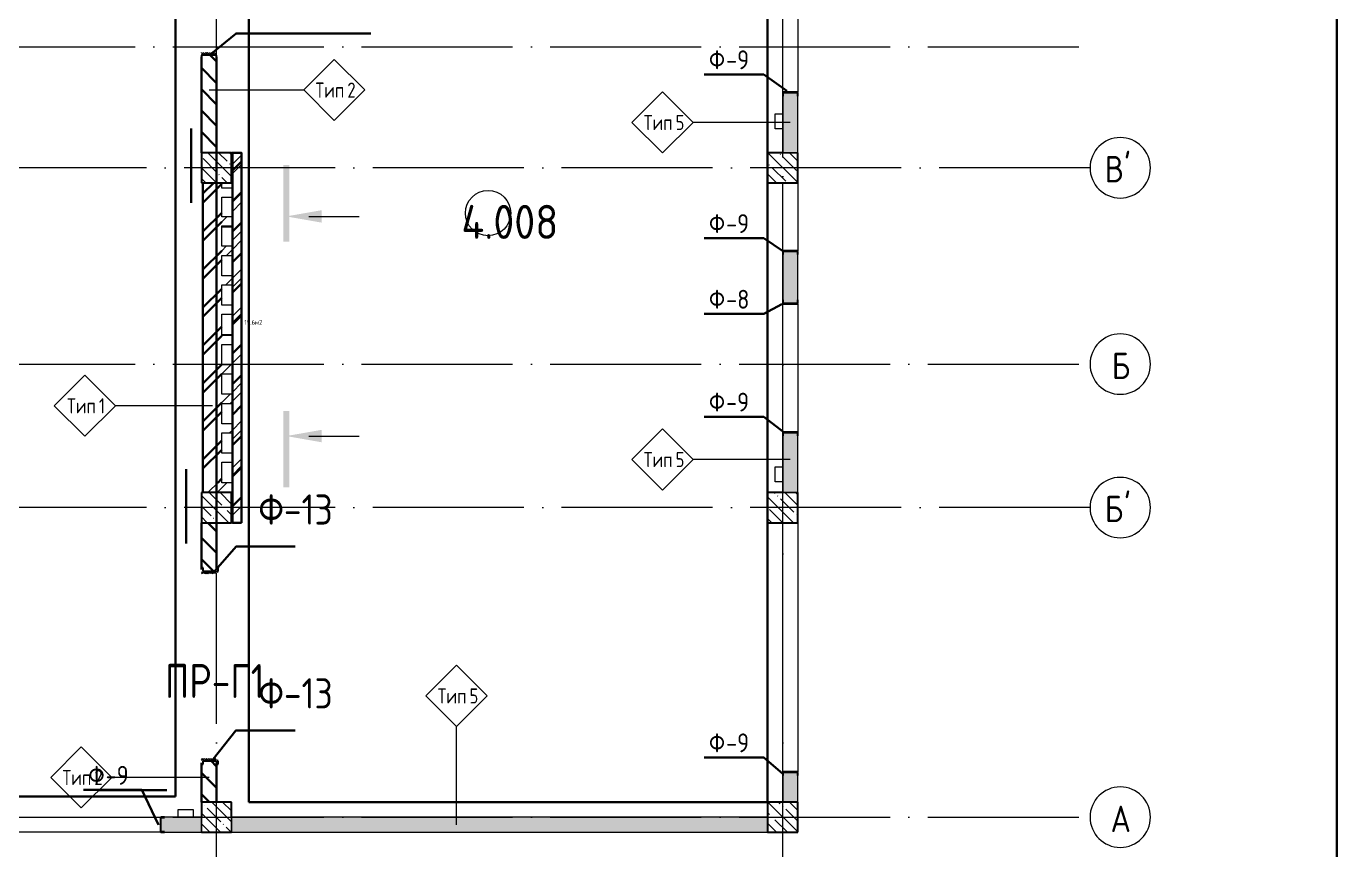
# Model space of a CAD drawing. Header units: millimetres. Extents: x -592259 to 288321, y -552984 to 293768.
# Drawn here: x 116111 to 133472, y -398525 to -387618 of the extents above; entities that cross this region are included whole.
import ezdxf

# ---------------------------------------------------------------- set-up
doc = ezdxf.new("R2010")
doc.units = ezdxf.units.MM
doc.linetypes.add('ADSK_Линия сетки', pattern=[2500, 2000, -250, 0, -250])
doc.linetypes.add('ADSK_Скрыто', pattern=[600, 300, -300])
for name, color, linetype, lineweight in [('0) блоки', 6, 'Continuous', 30), ('0.3) ПГП 6 вып', 4, 'Continuous', 30), ('2)Фарх готовы', 3, 'Continuous', 30), ('2)Фархверки', 40, 'Continuous', 30), ('3) Перемычки готовы', 3, 'Continuous', 30), ('4) Штукатурка', 6, 'Continuous', 30), ('4.5) Штук Гипсовая по ЖБ', 6, 'Continuous', 30), ('4.6) Швы', 6, 'Continuous', 30), ('A-AREA-____-IDEN', 250, 'Continuous', 9), ('A-DOOR-____-OTLN', 250, 'Continuous', 5), ('A-FLOR-____-OTLN', 250, 'Continuous', 9), ('A-WALL-____-IDEN', 250, 'Continuous', 9), ('A-WALL-____-MCUT', 250, 'Continuous', 13), ('A-WALL-____-PATT', 250, 'Continuous', 13), ('G-____-____-SYMB', 250, 'ADSK_Скрыто', 9), ('I-WALL-____-OTLN', 250, 'Continuous', 9), ('S-COLS-____-MCUT', 250, 'Continuous', 25), ('S-COLS-____-OTLN', 250, 'Continuous', 9), ('S-GRID-____-IDEN', 250, 'Continuous', 9), ('S-GRID-____-OTLN', 250, 'Continuous', 9)]:
    doc.layers.add(name, color=color, linetype=linetype, lineweight=lineweight)
doc.styles.add('GOST Common', font='', dxfattribs={"width": 0.9, "height": 350})
doc.styles.add('GOST Common_1', font='', dxfattribs={"width": 0.9, "height": 250})
doc.styles.add('ISOCPEUR', font='isocpeur.ttf', dxfattribs={"width": 0.8, "height": 100})
doc.styles.add('ISOCPEUR_1', font='isocpeur.ttf', dxfattribs={"width": 0.9, "height": 250})
doc.styles.add('ISOCPEUR_I_1', font='ГОСТ тип А.ttf', dxfattribs={"height": 2500})
doc.styles.add('А3', font='ГОСТ тип А.ttf')
doc.styles.get('GOST Common').set_extended_font_data('GOST Common')
doc.styles.get('GOST Common_1').set_extended_font_data('GOST Common')
pattern_1 = [(45, (-26617.47, -398117.93), (-251.4472, 251.4472), []), (45, (-26617.47, -397736.93), (-251.4472, 251.4472), [])]
pattern_2 = [(50, (-26617.47, -398117.93), (364.36793, -31.8783), [38.1, -419.1]), (355, (-26617.47, -398117.93), (-70.48585, 382.1133), [30.48, -335.28]), (100.451, (-26587.1, -398120.6), (293.885, 350.2334), [32.38, -356.18]), (46.184, (-26617.47, -398016.33), (542.1585, -84.0858), [57.15, -628.65]), (96.636, (-26572.3, -398023.34), (474.8049, 494.8554), [48.57, -534.27]), (351.184, (-26617.47, -398016.33), (474.8102, 494.85), [45.72, -502.92]), (21, (-26566.67, -398041.73), (303.22847, -204.53046), [38.1, -419.1]), (326, (-26566.67, -398041.73), (123.6039, 368.37604), [30.48, -335.28]), (71.451, (-26541.4, -398058.78), (426.8341, 163.8427), [32.38, -356.18]), (37.5, (-26617.47, -398117.93), (6.17665, 169.11015), [16.764, -314.452, 16.764, -323.596, -336.55]), (37.5, (-26617.47, -398117.93), (6.17665, 169.11015), [-671.576, 16.764, -319.786]), (7.5, (-26617.47, -398117.93), (133.63888, 200.3615), [16.764, -177.292, 16.764, -306.832, -128.27]), (7.5, (-26617.47, -398117.93), (133.63888, 200.3615), [-517.652, 16.764, -111.506]), (327.5, (-26730.75, -398117.93), (271.18182, -11.45836), [16.764, -110.236, 16.764, -379.476, -525.78]), (327.5, (-26730.75, -398117.93), (271.18182, -11.45836), [-523.24, 16.764, -509.016]), (317.5, (-26781.55, -398117.93), (296.2585, 50.85285), [16.764, -148.336, 16.764, -246.38, -373.38]), (317.5, (-26781.55, -398117.93), (296.2585, 50.85285), [-428.244, 16.764, -356.616])]
pattern_3 = [(135, (-26617.47, -398117.93), (-142.5612, -142.5612), []), (135, (-26474.9, -398117.93), (-142.5612, -142.5612), [252.016, -50.403, 3.353, -47.05])]
pattern_4 = [(135, (-26617.47, -398117.93), (-141.42136, -141.42136), [])]

# ---------------------------------------------------------------- blocks, each defined once
blk = doc.blocks.new('Дверь_СКБ_2Ст_Фрамуга2 - Н_ВВ-3_2500x2600h_Учебные помещения_Фрамуга слева-V1-Кладочный план внутренних ограждающих конструкций на отм_ _12_600_ Секция 3_')
at = {"layer": 'A-DOOR-____-OTLN'}
h = blk.add_hatch(dxfattribs=at)
h.set_pattern_fill('FP_5', color=256, style=0, pattern_type=2)
h.set_pattern_definition([(45, (-1071.384, 164.685), (-14.1421, 14.1421), []), (135, (-1071.384, 164.685), (-14.1421, -14.1421), [])])
h.paths.add_polyline_path([(-1237.5, -100), (-1212.5, -100), (-1212.5, 100), (-1237.5, 100)])
h = blk.add_hatch(dxfattribs=at)
h.set_pattern_fill('FP_4', color=256, style=0, pattern_type=2)
h.set_pattern_definition([(135, (1051.41, 164.685), (-14.1421, -14.1421), []), (225, (1051.41, 164.685), (14.1421, -14.1421), [])])
h.paths.add_polyline_path([(1237.5, -100), (1262.5, -100), (1262.5, 100), (1237.5, 100)])
blk = doc.blocks.new('BSC_Колонна _Прямоугольная - 400x400-V8-Кладочный план внутренних ограждающих конструкций на отм_ _12_600_ Секция 3_')
at = {"layer": 'S-COLS-____-OTLN', "lineweight": 5}
h = blk.add_hatch(dxfattribs=at)
h.set_pattern_fill('FP_32', color=256, style=0, pattern_type=2)
h.set_pattern_definition([(135, (-145249.98, -8625), (-142.56192, -142.56192), []), (135, (-145107.42, -8625), (-142.56192, -142.56192), [252.016, -50.403, 3.353, -47.05])])
h.paths.add_polyline_path([(-200, -200), (200, -200), (200, 200), (-200, 200)])
at = {"layer": 'S-COLS-____-MCUT'}
for p, q in [((200, 200), (-200, 200)), ((-200, 200), (-200, -200)), ((200, -200), (200, 200)), ((-200, -200), (200, -200))]:
    blk.add_line(p, q, dxfattribs=at)
blk = doc.blocks.new('BSC_Колонна _Прямоугольная - 400x400-V9-Кладочный план внутренних ограждающих конструкций на отм_ _12_600_ Секция 3_')
at = {"layer": 'S-COLS-____-OTLN', "lineweight": 5}
h = blk.add_hatch(dxfattribs=at)
h.set_pattern_fill('FP_33', color=256, style=0, pattern_type=2)
h.set_pattern_definition([(135, (-145249.98, -4125), (-142.56192, -142.56192), []), (135, (-145107.42, -4125), (-142.56192, -142.56192), [252.016, -50.403, 3.353, -47.05])])
h.paths.add_polyline_path([(-200, -200), (200, -200), (200, 200), (-200, 200)])
at = {"layer": 'S-COLS-____-MCUT'}
for p, q in [((200, 200), (-200, 200)), ((-200, 200), (-200, -200)), ((200, -200), (200, 200)), ((-200, -200), (200, -200))]:
    blk.add_line(p, q, dxfattribs=at)
blk = doc.blocks.new('BSC_Колонна _Прямоугольная - 400x400-V10-Кладочный план внутренних ограждающих конструкций на отм_ _12_600_ Секция 3_')
at = {"layer": 'S-COLS-____-OTLN', "lineweight": 5}
h = blk.add_hatch(dxfattribs=at)
h.set_pattern_fill('FP_34', color=256, style=0, pattern_type=2)
h.set_pattern_definition([(135, (-152749.98, -25), (-142.56192, -142.56192), []), (135, (-152607.42, -25), (-142.56192, -142.56192), [252.016, -50.403, 3.353, -47.05])])
h.paths.add_polyline_path([(200, -200), (200, 200), (-200, 200), (-200, -200)])
at = {"layer": 'S-COLS-____-MCUT'}
for p, q in [((200, 200), (-200, 200)), ((-200, 200), (-200, -200)), ((200, -200), (200, 200)), ((-200, -200), (200, -200))]:
    blk.add_line(p, q, dxfattribs=at)
blk = doc.blocks.new('ADSK_КолоннаНесущая_Швеллер_Гнутый_ГОСТ 8278-83 - 200х50х4_таб_1 2-38569673-Кладочный план внутренних ограждающих конструкций на отм_ _12_600_ Секция 3_')
at = {"layer": 'S-COLS-____-MCUT'}
for p, q in [((-10.1, 90), (-10.1, -90)), ((-6.1, -90), (-6.1, 90)), ((39.9, 100), (-0.1, 100)), ((-0.1, 96), (39.9, 96)), ((39.9, 96), (39.9, 100)), ((39.9, -96), (-0.1, -96)), ((-0.1, -100), (39.9, -100)), ((39.9, -100), (39.9, -96))]:
    blk.add_line(p, q, dxfattribs=at)
for centre, radius, start, end in [((-0.1, 90), 10, 90, 180), ((-0.1, 90), 6, 90, 180), ((-0.1, -90), 10, 180, 270), ((-0.1, -90), 6, 180, 270)]:
    blk.add_arc(centre, radius, start, end, dxfattribs=at)
blk = doc.blocks.new('ADSK_КолоннаНесущая_Швеллер_Гнутый_ГОСТ 8278-83 - 200х50х4_таб_1 2-V16-Кладочный план внутренних ограждающих конструкций на отм_ _12_600_ Секция 3_')
at = {"layer": 'S-COLS-____-MCUT'}
for p, q in [((-6.1, -80), (-6.1, 90)), ((39.9, 100), (-0.1, 100)), ((-0.1, 96), (39.9, 96)), ((39.9, 96), (39.9, 100)), ((-10.1, -88), (-10.1, -90)), ((-6.1, -90), (-6.1, -88)), ((39.9, -96), (-0.1, -96)), ((-0.1, -100), (39.9, -100)), ((39.9, -100), (39.9, -96))]:
    blk.add_line(p, q, dxfattribs=at)
for centre, radius, start, end in [((-0.1, 90), 10, 90, 180), ((-0.1, 90), 6, 90, 180), ((-0.1, -90), 10, 180, 270), ((-0.1, -90), 6, 180, 270)]:
    blk.add_arc(centre, radius, start, end, dxfattribs=at)
blk = doc.blocks.new('ADSK_КолоннаНесущая_Швеллер_Гнутый_ГОСТ 8278-83 - 200х50х4_таб_1 2-39321752-Кладочный план внутренних ограждающих конструкций на отм_ _12_600_ Секция 3_')
at = {"layer": 'S-COLS-____-MCUT'}
for p, q in [((-10.1, 90), (-10.1, 88)), ((-6.1, 88), (-6.1, 90)), ((-6.1, -90), (-6.1, 80)), ((39.9, 100), (-0.1, 100)), ((-0.1, 96), (39.9, 96)), ((39.9, 96), (39.9, 100)), ((39.9, -96), (-0.1, -96)), ((-0.1, -100), (39.9, -100)), ((39.9, -100), (39.9, -96))]:
    blk.add_line(p, q, dxfattribs=at)
for centre, radius, start, end in [((-0.1, 90), 10, 90, 180), ((-0.1, 90), 6, 90, 180), ((-0.1, -90), 10, 180, 270), ((-0.1, -90), 6, 180, 270)]:
    blk.add_arc(centre, radius, start, end, dxfattribs=at)
blk = doc.blocks.new('ADSK_КолоннаНесущая_Швеллер_Гнутый_ГОСТ 8278-83 - 200х50х4_таб_1 2-V17-Кладочный план внутренних ограждающих конструкций на отм_ _12_600_ Секция 3_')
at = {"layer": 'S-COLS-____-MCUT'}
for p, q in [((-6, -90), (-6, 90)), ((0, 96), (40, 96)), ((40, 100), (20, 100)), ((40, 96), (40, 100)), ((40, -96), (0, -96)), ((20, -100), (40, -100)), ((40, -100), (40, -96))]:
    blk.add_line(p, q, dxfattribs=at)
for centre, radius, start, end in [((0, 90), 10, 90.3368, 180), ((0, 90), 6, 90, 180), ((0, -90), 10, 180, 270), ((0, -90), 6, 180, 270)]:
    blk.add_arc(centre, radius, start, end, dxfattribs=at)
blk = doc.blocks.new('Ось сетки - Круг_Ø8 мм-39983606-Кладочный план внутренних ограждающих конструкций на отм_ _12_600_ Секция 3_')
at = {"layer": 'S-GRID-____-IDEN'}
for start, end in [(360, 180), (180, 360)]:
    blk.add_arc((0, 0), 4, start, end, dxfattribs=at)
blk = doc.blocks.new('Разрез - Номер вида спереди_3_5 мм-32550530-Кладочный план внутренних ограждающих конструкций на отм_ _12_600_ Секция 3_')
at = {"layer": 'G-____-____-SYMB', "linetype": 'Continuous'}
for points in [[(9.8, 0.4), (9.8, -0.39), (-0.33, -0.39), (-0.33, 0.4)], [(2.18, -4.67), (3, 0), (3.82, -4.67)]]:
    blk.add_hatch(color=256, dxfattribs=at).paths.add_polyline_path(points)
at = {"layer": 'G-____-____-SYMB', "linetype": 'Continuous', "lineweight": 20}
blk.add_line((3, -3), (3, -9.66), dxfattribs=at)
blk = doc.blocks.new('Разрез - Номер вида сзади_3_5 мм-32550532-Кладочный план внутренних ограждающих конструкций на отм_ _12_600_ Секция 3_')
at = {"layer": 'G-____-____-SYMB', "linetype": 'Continuous'}
for points in [[(9.8, 0.4), (9.8, -0.39), (-0.33, -0.39), (-0.33, 0.4)], [(2.18, -4.67), (3, 0), (3.82, -4.67)]]:
    blk.add_hatch(color=256, dxfattribs=at).paths.add_polyline_path(points)
at = {"layer": 'G-____-____-SYMB', "linetype": 'Continuous', "lineweight": 20}
blk.add_line((3, -3), (3, -9.66), dxfattribs=at)
blk = doc.blocks.new('ADSK_Марка_Стена - Типоразмер_ADSK_Марка-30564887-Кладочный план внутренних ограждающих конструкций на отм_ _12_600_ Секция 3_')
at = {"layer": 'A-WALL-____-IDEN'}
for p, q in [((-0.16, 4.37), (-4.21, 0.31)), ((3.9, 0.31), (-0.16, 4.37)), ((-4.21, 0.31), (-0.16, -3.74)), ((-0.16, -3.74), (3.9, 0.31))]:
    blk.add_line(p, q, dxfattribs=at)
blk = doc.blocks.new('AAR_СКБ_Марка_Помещения_мал - Номер-28977439-АР1_Маркировочный план 3 этажа секция 2_3')
at = {"layer": 'A-AREA-____-IDEN'}
blk.add_circle((-0.03, 0), 3, dxfattribs=at)

msp = doc.modelspace()

# ---------------------------------------------------------------- hatches: boundary and pattern name
at = {"layer": '0) блоки'}
h = msp.add_hatch(dxfattribs=at)
h.set_pattern_fill('FP_2', color=256, style=0, pattern_type=2)
h.set_pattern_definition(pattern_4)
h.paths.add_polyline_path([(118632.5104, -389292.9338), (118632.5104, -387992.9338), (118432.5104, -387992.9338), (118432.5104, -389292.9338)])
h.paths.add_polyline_path([(118432.5104, -385492.9338), (118632.5104, -385492.9338), (118632.5104, -385192.9338), (118432.5104, -385192.9338), (118432.5104, -385462.9338)])
h.paths.add_polyline_path([(118632.5104, -384792.9338), (118632.5104, -384072.9298), (118432.5104, -384072.9298), (118432.5104, -384792.9338)])
h.paths.add_polyline_path([(118632.5104, -382822.9298), (118632.5104, -382782.9411), (118432.5104, -382782.9411), (118432.5104, -382822.9298)])
h = msp.add_hatch(dxfattribs=at)
h.set_pattern_fill('FP_3', color=256, style=0, pattern_type=2)
h.set_pattern_definition(pattern_1)
h.paths.add_polyline_path([(118702.5323, -393662.9338), (118702.5323, -389692.9338), (118452.5323, -389692.9338), (118452.5323, -393662.9338)])
h = msp.add_hatch(dxfattribs=at)
h.set_pattern_fill('FP_2', color=256, style=0, pattern_type=2)
h.set_pattern_definition(pattern_4)
h.paths.add_polyline_path([(118432.5323, -397892.9338), (118632.5323, -397892.9338), (118632.5323, -397342.9344), (118432.5323, -397342.9344), (118432.5323, -397688.92)])
h.paths.add_polyline_path([(118632.5323, -394842.9344), (118632.5323, -394192.9338), (118432.5323, -394192.9338), (118432.5323, -394842.9344)])
at = {"layer": '0.3) ПГП 6 вып'}
h = msp.add_hatch(dxfattribs=at)
h.set_pattern_fill('ANSI31', color=4, scale=90)
h.paths.add_polyline_path([(118962.5323, -394192.9338), (118842.5323, -394192.9338), (118842.5323, -389292.9338), (118962.5323, -389292.9338)])
at = {"layer": 'A-WALL-____-PATT', "lineweight": 15}
h = msp.add_hatch(dxfattribs=at)
h.set_pattern_fill('FP_23', color=256, style=0, pattern_type=2)
h.set_pattern_definition(pattern_2)
h.paths.add_polyline_path([(126332.5104, -397892.9338), (126332.5104, -397492.9344), (126132.5104, -397492.9344), (126132.5104, -397892.9338)])
h.paths.add_polyline_path([(126132.5104, -393792.9338), (126332.5104, -393792.9338), (126332.5104, -392992.9344), (126132.5104, -392992.9344), (126132.5104, -393448.7037)])
h.paths.add_polyline_path([(126332.5104, -391292.9344), (126332.5104, -390592.9344), (126132.5104, -390592.9344), (126132.5104, -391292.9344)])
h.paths.add_polyline_path([(126132.5104, -389292.9338), (126332.5104, -389292.9338), (126332.5104, -388492.9344), (126132.5104, -388492.9344), (126132.5104, -389208.4874)])
h.paths.add_polyline_path([(126132.5104, -384792.9338), (126332.5104, -384792.9338), (126332.5104, -383992.9344), (126132.5104, -383992.9344)])
h.paths.add_polyline_path([(126332.5104, -382292.9344), (126332.5104, -381592.9344), (126132.5104, -381592.9344), (126132.5104, -382292.9344)])
h.paths.add_polyline_path([(126332.5104, -380292.9338), (126332.5104, -379492.9344), (126132.5104, -379492.9344), (126132.5104, -380292.9338)])
h.paths.add_polyline_path([(126332.5104, -375792.9338), (126332.5104, -374992.9344), (126132.5104, -374992.9344), (126132.5104, -375792.9338)])
h.paths.add_polyline_path([(126132.5104, -373292.9344), (126332.5104, -373292.9344), (126332.5104, -372592.9344), (126132.5104, -372592.9344)])
h.paths.add_polyline_path([(126132.5104, -371292.9338), (126332.5104, -371292.9338), (126332.5104, -370492.9344), (126132.5104, -370492.9344), (126132.5104, -371187.5681)])
h.paths.add_polyline_path([(126332.5104, -366792.9338), (126332.5104, -365992.9344), (126132.5104, -365992.9344), (126132.5104, -366792.9338)])
h.paths.add_polyline_path([(126332.5104, -365092.9344), (126332.5104, -364392.9344), (126132.5104, -364392.9344), (126132.5104, -365092.9344)])
h.paths.add_polyline_path([(126132.5104, -362692.9344), (126332.5104, -362692.9344), (126332.5104, -362292.9338), (126132.5104, -362292.9338), (126132.5104, -362442.122)])
h.paths.add_polyline_path([(126332.5104, -361892.9338), (126332.5104, -361492.9344), (126132.5104, -361492.9344), (126132.5104, -361892.9338)])
h.paths.add_polyline_path([(126332.5104, -358192.9344), (126332.5104, -357392.9338), (126132.5104, -357392.9338), (126132.5104, -358192.9344)])
h.paths.add_polyline_path([(126132.5104, -353692.9338), (126332.5104, -353692.9338), (126332.5104, -352492.9338), (126132.5104, -352492.9338), (126132.5104, -353282.9344)])
h.paths.add_polyline_path([(126332.5104, -350392.9338), (126332.5104, -350092.9344), (126132.5104, -350092.9344), (126132.5104, -350392.9338)])
h.paths.add_polyline_path([(126332.5104, -349192.9344), (126332.5104, -347992.9344), (126132.5104, -347992.9344), (126132.5104, -349192.9344)])
h.paths.add_polyline_path([(126132.5104, -347092.9344), (126332.5104, -347092.9344), (126332.5104, -346392.9344), (126132.5104, -346392.9344)])
h.paths.add_polyline_path([(126332.5104, -344292.9338), (126332.5104, -343492.9344), (126132.5104, -343492.9344), (126132.5104, -344292.9338)])
h.paths.add_polyline_path([(126332.5104, -340192.9344), (126332.5104, -339542.9338), (126132.5104, -339542.9338), (126132.5104, -340192.9344)])
h = msp.add_hatch(dxfattribs=at)
h.set_pattern_fill('FP_3', color=256, style=0, pattern_type=2)
h.set_pattern_definition(pattern_1)
h.paths.add_polyline_path([(118962.5323, -394192.9338), (118962.5323, -389292.9338), (118842.5323, -389292.9338), (118842.5323, -394192.9338)])
h = msp.add_hatch(dxfattribs=at)
h.set_pattern_fill('FP_3', color=256, style=0, pattern_type=2)
h.set_pattern_definition(pattern_1)
h.paths.add_polyline_path([(118842.5323, -390262.9338), (118842.5323, -390142.9338), (118702.5323, -390142.9338), (118702.5323, -390262.9338), (118752.7972, -390262.9338)])
h = msp.add_hatch(dxfattribs=at)
h.set_pattern_fill('FP_3', color=256, style=0, pattern_type=2)
h.set_pattern_definition(pattern_1)
h.paths.add_polyline_path([(118842.5323, -390652.9338), (118842.5323, -390532.9338), (118702.5323, -390532.9338), (118702.5323, -390652.9338), (118752.7972, -390652.9338)])
h = msp.add_hatch(dxfattribs=at)
h.set_pattern_fill('FP_3', color=256, style=0, pattern_type=2)
h.set_pattern_definition(pattern_1)
h.paths.add_polyline_path([(118842.5323, -391042.9338), (118842.5323, -390922.9338), (118702.5323, -390922.9338), (118702.5323, -391042.9338), (118752.7972, -391042.9338)])
h = msp.add_hatch(dxfattribs=at)
h.set_pattern_fill('FP_3', color=256, style=0, pattern_type=2)
h.set_pattern_definition(pattern_1)
h.paths.add_polyline_path([(118842.5323, -391832.9338), (118842.5323, -391712.9338), (118702.5323, -391712.9338), (118702.5323, -391832.9338), (118752.7972, -391832.9338)])
h = msp.add_hatch(dxfattribs=at)
h.set_pattern_fill('FP_3', color=256, style=0, pattern_type=2)
h.set_pattern_definition(pattern_1)
h.paths.add_polyline_path([(118842.5323, -392222.9338), (118842.5323, -392102.9338), (118702.5323, -392102.9338), (118702.5323, -392222.9338), (118752.7972, -392222.9338)])
h = msp.add_hatch(dxfattribs=at)
h.set_pattern_fill('FP_3', color=256, style=0, pattern_type=2)
h.set_pattern_definition(pattern_1)
h.paths.add_polyline_path([(118842.5323, -392612.9338), (118842.5323, -392492.9338), (118702.5323, -392492.9338), (118702.5323, -392612.9338), (118752.7972, -392612.9338)])
h = msp.add_hatch(dxfattribs=at)
h.set_pattern_fill('FP_3', color=256, style=0, pattern_type=2)
h.set_pattern_definition(pattern_1)
h.paths.add_polyline_path([(118842.5323, -393002.9338), (118842.5323, -392882.9338), (118702.5323, -392882.9338), (118702.5323, -393002.9338), (118752.7972, -393002.9338)])
h = msp.add_hatch(dxfattribs=at)
h.set_pattern_fill('FP_3', color=256, style=0, pattern_type=2)
h.set_pattern_definition(pattern_1)
h.paths.add_polyline_path([(118842.5323, -393782.9338), (118842.5323, -393662.9338), (118452.5323, -393662.9338), (118452.5323, -393782.9338), (118752.7972, -393782.9338)])
h = msp.add_hatch(dxfattribs=at)
h.set_pattern_fill('FP_23', color=256, style=0, pattern_type=2)
h.set_pattern_definition(pattern_2)
h.paths.add_polyline_path([(125932.5104, -398292.9338), (125932.5104, -398092.9344), (118832.5104, -398092.9338), (118832.5104, -398292.9338), (120272.9187, -398292.9338)])
h.paths.add_polyline_path([(117892.0323, -398292.9338), (118432.5104, -398292.9338), (118432.5104, -398092.9338), (117892.0323, -398092.9338)])
h.paths.add_polyline_path([(114592.0323, -398292.9338), (114592.0323, -398092.9338), (113832.5323, -398092.9338), (113832.5323, -398292.9338), (114192.4328, -398292.9338)])
at = {"layer": 'S-COLS-____-OTLN', "lineweight": 5}
h = msp.add_hatch(dxfattribs=at)
h.set_pattern_fill('FP_1', color=256, style=0, pattern_type=2)
h.set_pattern_definition(pattern_3)
h.paths.add_polyline_path([(125932.5104, -389692.9338), (126332.5104, -389692.9338), (126332.5104, -389292.9338), (125932.5104, -389292.9338)])
h = msp.add_hatch(dxfattribs=at)
h.set_pattern_fill('FP_1', color=256, style=0, pattern_type=2)
h.set_pattern_definition(pattern_3)
h.paths.add_polyline_path([(126332.5104, -394192.9338), (126332.5104, -393792.9338), (125932.5104, -393792.9338), (125932.5104, -394192.9338)])
h = msp.add_hatch(dxfattribs=at)
h.set_pattern_fill('FP_1', color=256, style=0, pattern_type=2)
h.set_pattern_definition(pattern_3)
h.paths.add_polyline_path([(118432.5104, -398292.9338), (118832.5104, -398292.9338), (118832.5104, -397892.9338), (118432.5104, -397892.9338), (118432.5104, -398092.9338)])

# ---------------------------------------------------------------- linework, layer by layer
at = {"layer": '0) блоки'}
for p, q in [((118432.5104, -388022.9338), (118432.5104, -389292.9338)), ((118632.5104, -394192.9338), (118632.5104, -388022.9338)), ((118452.5323, -389692.9338), (118452.5323, -393782.9338)), ((118432.5323, -394192.9338), (118432.5323, -394812.9344)), ((118632.5323, -394812.9344), (118632.5323, -394192.9338)), ((118432.5323, -397372.9344), (118432.5323, -397892.9338)), ((118632.5323, -397892.9338), (118632.5323, -397372.9344))]:
    msp.add_line(p, q, dxfattribs=at)
at = {"layer": '0.3) ПГП 6 вып'}
msp.add_lwpolyline([(118962.5323, -394192.9338), (118842.5323, -394192.9338), (118842.5323, -389292.9338), (118962.5323, -389292.9338)], close=True, dxfattribs=at)
at = {"layer": '2)Фарх готовы'}
for points in [[(118561.6954, -387985.0043), (118892.1056, -387713.2152), (120675.341, -387713.2152)], [(118585.8903, -394857.7914), (118892.1056, -394510.4878), (118975.5091, -394510.4878), (119675.5091, -394510.4878)], [(118588.9911, -397323.5945), (118886.4359, -396945.2096), (118975.5091, -396945.2096), (119675.5091, -396945.2096)]]:
    msp.add_lwpolyline(points, dxfattribs=at)
at = {"layer": '2)Фархверки'}
for points in [[(126187.0469, -388472.8264), (125880.8902, -388255.3895), (125790.2722, -388255.3895), (125090.2722, -388255.3895)], [(126144.7878, -390599.8653), (125880.8902, -390424.7483), (125790.2722, -390424.7483), (125090.2722, -390424.7483)], [(126120.466, -391300.3332), (125880.8902, -391426.8065), (125790.2722, -391426.8065), (125090.2722, -391426.8065)], [(126149.6521, -392997.9949), (125880.8902, -392788.8274), (125790.2722, -392788.8274), (125090.2722, -392788.8274)], [(126135.059, -397516.9858), (125880.8902, -397301.3852), (125790.2722, -397301.3852), (125090.2722, -397301.3852)], [(117862.4066, -398195.5993), (117641.7173, -397731.8319), (117571.3526, -397731.8319), (116871.3526, -397731.8319)]]:
    msp.add_lwpolyline(points, dxfattribs=at)
at = {"layer": '4) Штукатурка'}
for p, q in [((118089.5045, -339687.8825), (118089.5045, -397821.1996)), ((119059.0678, -397892.9338), (119059.0678, -385192.9338)), ((125932.5104, -385192.9338), (125932.5104, -397892.9338)), ((125932.5104, -397892.9338), (119059.0678, -397892.9338))]:
    msp.add_line(p, q, dxfattribs=at)
msp.add_lwpolyline([(101042.1279, -334645.3829), (133471.8476, -334645.3829), (133471.8476, -405682.1948), (101042.1279, -405682.1948)], close=True, dxfattribs=at)
at = {"layer": '4.5) Штук Гипсовая по ЖБ'}
msp.add_line((118089.5045, -397821.1996), (114093.4782, -397821.1996), dxfattribs=at)
at = {"layer": '4.6) Швы'}
for points in [[(125932.5104, -389492.9338), (125932.5104, -388510.0115)], [(118298.1559, -389957.1288), (118298.1559, -388974.2065)], [(119059.0678, -389865.2111), (119059.0678, -388882.2887)], [(125932.5104, -391292.9344), (125932.5104, -390310.0121)], [(125932.5104, -393792.9338), (125932.5104, -392810.0115)], [(118228.1093, -394466.6361), (118228.1093, -393483.7138)], [(125932.5104, -394626.0563), (125932.5104, -393643.134)], [(125932.5104, -397892.9338), (125932.5104, -396910.0115)], [(117972.277, -397733.7575), (117078.6593, -397733.7575)]]:
    msp.add_lwpolyline(points, dxfattribs=at)
at = {"layer": 'A-FLOR-____-OTLN'}
for p, q in [((126032.5104, -388977.9338), (126032.5104, -388777.9338)), ((126032.5104, -388777.9338), (126132.5104, -388777.9338)), ((126132.5104, -388977.9338), (126032.5104, -388977.9338)), ((118702.5323, -390272.9338), (118842.5104, -390272.9338)), ((118842.5104, -391702.9338), (118702.5323, -391702.9338)), ((126032.5104, -393652.9338), (126032.5104, -393452.9338)), ((126032.5104, -393452.9338), (126132.5104, -393452.9338)), ((126132.5104, -393652.9338), (126032.5104, -393652.9338)), ((118122.5104, -398092.9338), (118122.5104, -397992.9338)), ((118122.5104, -397992.9338), (118322.5104, -397992.9338)), ((118322.5104, -397992.9338), (118322.5104, -398092.9338))]:
    msp.add_line(p, q, dxfattribs=at)
at = {"layer": 'A-WALL-____-IDEN'}
for p, q in [((118532.5104, -388462.1818), (119786.8854, -388462.1818)), ((126232.5104, -388891.5085), (124946.8854, -388891.5085)), ((118577.5323, -392643.4591), (117291.9073, -392643.4591)), ((126232.5104, -393355.6938), (124946.8854, -393355.6938)), ((121811.1007, -398192.9338), (121811.1007, -396891.6838)), ((118532.5323, -397565.5095), (117246.9073, -397565.5095))]:
    msp.add_line(p, q, dxfattribs=at)
at = {"layer": 'A-WALL-____-MCUT', "color": 7, "lineweight": 15}
for p, q in [((126132.5104, -388492.9344), (126132.5104, -389292.9338)), ((126332.5104, -388492.9344), (126132.5104, -388492.9344)), ((126332.5104, -389292.9338), (126332.5104, -388492.9344)), ((118842.5323, -389292.9338), (118842.5323, -389762.9338)), ((118962.5323, -389292.9338), (118842.5323, -389292.9338)), ((118962.5323, -394192.9338), (118962.5323, -389292.9338)), ((118702.5323, -389762.9338), (118702.5323, -389692.9338)), ((118842.5323, -389762.9338), (118702.5323, -389762.9338)), ((118702.5323, -389882.9338), (118842.5323, -389882.9338)), ((118702.5323, -390142.9338), (118702.5323, -389882.9338)), ((118842.5323, -389882.9338), (118842.5323, -390142.9338)), ((118842.5323, -390142.9338), (118702.5323, -390142.9338)), ((118702.5323, -390262.9338), (118842.5323, -390262.9338)), ((118702.5323, -390532.9338), (118702.5323, -390262.9338)), ((118842.5323, -390262.9338), (118842.5323, -390532.9338)), ((118842.5323, -390532.9338), (118702.5323, -390532.9338)), ((126132.5104, -390592.9344), (126132.5104, -391292.9344)), ((126332.5104, -390592.9344), (126132.5104, -390592.9344)), ((126332.5104, -391292.9344), (126332.5104, -390592.9344)), ((118702.5323, -390652.9338), (118842.5323, -390652.9338)), ((118702.5323, -390922.9338), (118702.5323, -390652.9338)), ((118842.5323, -390652.9338), (118842.5323, -390922.9338)), ((118842.5323, -390922.9338), (118702.5323, -390922.9338)), ((118702.5323, -391042.9338), (118842.5323, -391042.9338)), ((118702.5323, -391312.9338), (118702.5323, -391042.9338)), ((118842.5323, -391042.9338), (118842.5323, -391312.9338)), ((126132.5104, -391292.9344), (126332.5104, -391292.9344)), ((118842.5323, -391312.9338), (118702.5323, -391312.9338)), ((118702.5323, -391432.9338), (118842.5323, -391432.9338)), ((118702.5323, -391712.9338), (118702.5323, -391432.9338)), ((118842.5323, -391432.9338), (118842.5323, -391712.9338)), ((118842.5323, -391712.9338), (118702.5323, -391712.9338)), ((118702.5323, -391832.9338), (118842.5323, -391832.9338)), ((118702.5323, -392102.9338), (118702.5323, -391832.9338)), ((118842.5323, -391832.9338), (118842.5323, -392102.9338)), ((118842.5323, -392102.9338), (118702.5323, -392102.9338)), ((118702.5323, -392222.9338), (118842.5323, -392222.9338)), ((118702.5323, -392492.9338), (118702.5323, -392222.9338)), ((118842.5323, -392222.9338), (118842.5323, -392492.9338)), ((118842.5323, -392492.9338), (118702.5323, -392492.9338)), ((118702.5323, -392612.9338), (118842.5323, -392612.9338)), ((118702.5323, -392882.9338), (118702.5323, -392612.9338)), ((118842.5323, -392612.9338), (118842.5323, -392882.9338)), ((118842.5323, -392882.9338), (118702.5323, -392882.9338)), ((118702.5323, -393002.9338), (118842.5323, -393002.9338)), ((118702.5323, -393272.9338), (118702.5323, -393002.9338)), ((118842.5323, -393002.9338), (118842.5323, -393272.9338)), ((126132.5104, -392992.9344), (126132.5104, -393792.9338)), ((126332.5104, -392992.9344), (126132.5104, -392992.9344)), ((126332.5104, -393792.9338), (126332.5104, -392992.9344)), ((118842.5323, -393272.9338), (118702.5323, -393272.9338)), ((118702.5323, -393392.9338), (118842.5323, -393392.9338)), ((118702.5323, -393662.9338), (118702.5323, -393392.9338)), ((118842.5323, -393392.9338), (118842.5323, -393662.9338)), ((118842.5323, -393662.9338), (118702.5323, -393662.9338)), ((118452.5323, -393782.9338), (118842.5323, -393782.9338)), ((118842.5323, -393782.9338), (118842.5323, -394192.9338)), ((118842.5323, -394192.9338), (118962.5323, -394192.9338)), ((126132.5104, -397492.9344), (126132.5104, -397892.9338)), ((126332.5104, -397492.9344), (126132.5104, -397492.9344)), ((126332.5104, -397892.9338), (126332.5104, -397492.9344)), ((118432.5323, -397892.9338), (118632.5323, -397892.9338)), ((118432.5104, -398092.9338), (117892.0323, -398092.9338)), ((117892.0323, -398092.9338), (117892.0323, -398292.9338)), ((125932.5104, -398092.9338), (118832.5104, -398092.9338)), ((117892.0323, -398292.9338), (118432.5104, -398292.9338)), ((118832.5104, -398292.9338), (125932.5104, -398292.9338))]:
    msp.add_line(p, q, dxfattribs=at)
at = {"layer": 'A-WALL-____-MCUT', "lineweight": 15}
for p, q in [((126132.5104, -389292.9338), (126332.5104, -389292.9338)), ((126132.5104, -393792.9338), (126332.5104, -393792.9338)), ((118432.5104, -398292.9338), (118432.5104, -398092.9338)), ((118832.5104, -398092.9338), (118832.5104, -398292.9338))]:
    msp.add_line(p, q, dxfattribs=at)
at = {"layer": 'I-WALL-____-OTLN', "lineweight": 15}
for p, q in [((126132.5104, -388492.9344), (126132.5104, -385192.9344)), ((126332.5104, -385192.9344), (126332.5104, -388492.9344)), ((126132.5104, -390592.9344), (126132.5104, -389692.9344)), ((126332.5104, -389692.9344), (126332.5104, -390592.9344)), ((126132.5104, -392992.9344), (126132.5104, -391292.9344)), ((126332.5104, -391292.9344), (126332.5104, -392992.9344)), ((126132.5104, -397492.9344), (126132.5104, -394192.9344)), ((126332.5104, -394192.9344), (126332.5104, -397492.9344)), ((114592.0323, -398092.9338), (117892.0323, -398092.9338)), ((117892.0323, -398292.9338), (114592.0323, -398292.9338))]:
    msp.add_line(p, q, dxfattribs=at)
at = {"layer": 'S-COLS-____-MCUT'}
for p, q in [((126132.5104, -389292.9338), (125932.5104, -389292.9338)), ((125932.5104, -389292.9338), (125932.5104, -389692.9338)), ((126332.5104, -389692.9338), (126332.5104, -389292.9338)), ((125932.5104, -389692.9338), (126332.5104, -389692.9338)), ((126132.5104, -393792.9338), (125932.5104, -393792.9338)), ((125932.5104, -393792.9338), (125932.5104, -394192.9338)), ((126332.5104, -394192.9338), (126332.5104, -393792.9338)), ((125932.5104, -394192.9338), (126332.5104, -394192.9338)), ((118832.5104, -397892.9338), (118432.5104, -397892.9338)), ((118432.5104, -397892.9338), (118432.5104, -398092.9338)), ((118832.5104, -398092.9338), (118832.5104, -397892.9338)), ((118432.5104, -398292.9338), (118832.5104, -398292.9338))]:
    msp.add_line(p, q, dxfattribs=at)
at = {"layer": 'S-COLS-____-OTLN'}
for p, q in [((126332.5104, -389292.9338), (126132.5104, -389292.9338)), ((126332.5104, -393792.9338), (126132.5104, -393792.9338)), ((118432.5104, -398092.9338), (118432.5104, -398292.9338)), ((118832.5104, -398292.9338), (118832.5104, -398092.9338))]:
    msp.add_line(p, q, dxfattribs=at)
at = {"layer": 'S-GRID-____-OTLN', "linetype": 'ADSK_Линия сетки'}
for p, q in [((118632.5323, -401856.7737), (118632.5323, -336915.9292)), ((126132.5323, -401856.7737), (126132.5323, -336915.9292)), ((105552.8046, -387892.9338), (130203.4118, -387892.9338)), ((130203.4118, -389492.9338), (105552.8046, -389492.9338)), ((105552.8046, -392092.9338), (130203.4118, -392092.9338)), ((130203.4118, -393992.9338), (105552.8046, -393992.9338)), ((105552.8046, -398092.9338), (130203.4118, -398092.9338))]:
    msp.add_line(p, q, dxfattribs=at)

# ---------------------------------------------------------------- block references
at = {"layer": 'A-AREA-____-IDEN', "xscale": 99.99999999999993, "yscale": 99.99999999999993, "zscale": 99.99999999999993}
msp.add_blockref('AAR_СКБ_Марка_Помещения_мал - Номер-28977439-АР1_Маркировочный план 3 этажа секция 2_3', (122231.7777, -390091.8148), dxfattribs=at)
at = {"layer": 'A-DOOR-____-OTLN', "color": 255, "rotation": 89.99999999999993}
for p in [(118532.5104, -386755.4338), (118532.5323, -396105.4344)]:
    msp.add_blockref('Дверь_СКБ_2Ст_Фрамуга2 - Н_ВВ-3_2500x2600h_Учебные помещения_Фрамуга слева-V1-Кладочный план внутренних ограждающих конструкций на отм_ _12_600_ Секция 3_', p, dxfattribs=at)
at = {"layer": 'A-WALL-____-IDEN', "xscale": 99.99999999999993, "yscale": 99.99999999999993, "zscale": 99.99999999999993}
for p in [(120208.2273, -388493.4318), (124556.7935, -388922.7585), (116901.8154, -392674.7091), (124556.7935, -393386.9438), (121826.7257, -396517.2169), (116856.8154, -397596.7595)]:
    msp.add_blockref('ADSK_Марка_Стена - Типоразмер_ADSK_Марка-30564887-Кладочный план внутренних ограждающих конструкций на отм_ _12_600_ Секция 3_', p, dxfattribs=at)
at = {"layer": 'G-____-____-SYMB', "linetype": 'Continuous', "lineweight": 40, "xscale": 99.99999999999993, "yscale": 99.99999999999993, "zscale": 99.99999999999993, "rotation": 90}
msp.add_blockref('Разрез - Номер вида сзади_3_5 мм-32550532-Кладочный план внутренних ограждающих конструкций на отм_ _12_600_ Секция 3_', (119555.7893, -390436.6253), dxfattribs=at)
at = {"layer": 'G-____-____-SYMB', "linetype": 'Continuous', "lineweight": 40, "extrusion": (0, 0, -1), "xscale": 99.99999999999993, "yscale": 99.99999999999993, "zscale": 99.99999999999993, "rotation": 270.0000000000002}
msp.add_blockref('Разрез - Номер вида спереди_3_5 мм-32550530-Кладочный план внутренних ограждающих конструкций на отм_ _12_600_ Секция 3_', (-119555.7893, -392745.7057), dxfattribs=at)
at = {"layer": 'S-COLS-____-OTLN'}
for name, p, rotation in [('ADSK_КолоннаНесущая_Швеллер_Гнутый_ГОСТ 8278-83 - 200х50х4_таб_1 2-V17-Кладочный план внутренних ограждающих конструкций на отм_ _12_600_ Секция 3_', (118532.5323, -388003.0338), 269.9999999999995), ('ADSK_КолоннаНесущая_Швеллер_Гнутый_ГОСТ 8278-83 - 200х50х4_таб_1 2-38569673-Кладочный план внутренних ограждающих конструкций на отм_ _12_600_ Секция 3_', (126232.5104, -388503.0344), 269.9999999999649), ('ADSK_КолоннаНесущая_Швеллер_Гнутый_ГОСТ 8278-83 - 200х50х4_таб_1 2-38569673-Кладочный план внутренних ограждающих конструкций на отм_ _12_600_ Секция 3_', (126232.5104, -390603.0344), 269.9999999999649), ('ADSK_КолоннаНесущая_Швеллер_Гнутый_ГОСТ 8278-83 - 200х50х4_таб_1 2-38569673-Кладочный план внутренних ограждающих конструкций на отм_ _12_600_ Секция 3_', (126232.5104, -391282.8344), 89.99999999996523), ('ADSK_КолоннаНесущая_Швеллер_Гнутый_ГОСТ 8278-83 - 200х50х4_таб_1 2-38569673-Кладочный план внутренних ограждающих конструкций на отм_ _12_600_ Секция 3_', (126232.5104, -393003.0344), 269.9999999999649), ('ADSK_КолоннаНесущая_Швеллер_Гнутый_ГОСТ 8278-83 - 200х50х4_таб_1 2-V16-Кладочный план внутренних ограждающих конструкций на отм_ _12_600_ Секция 3_', (118552.5323, -394832.8344), 90.00000000000044), ('ADSK_КолоннаНесущая_Швеллер_Гнутый_ГОСТ 8278-83 - 200х50х4_таб_1 2-39321752-Кладочный план внутренних ограждающих конструкций на отм_ _12_600_ Секция 3_', (118552.5323, -397353.0344), 269.9999999999995), ('ADSK_КолоннаНесущая_Швеллер_Гнутый_ГОСТ 8278-83 - 200х50х4_таб_1 2-38569673-Кладочный план внутренних ограждающих конструкций на отм_ _12_600_ Секция 3_', (126232.5104, -397503.0344), 269.9999999999649)]:
    msp.add_blockref(name, p, dxfattribs=dict(at, rotation=rotation))
for name, p in [('BSC_Колонна _Прямоугольная - 400x400-V8-Кладочный план внутренних ограждающих конструкций на отм_ _12_600_ Секция 3_', (118632.5104, -389492.9338)), ('BSC_Колонна _Прямоугольная - 400x400-V9-Кладочный план внутренних ограждающих конструкций на отм_ _12_600_ Секция 3_', (118632.5104, -393992.9338)), ('BSC_Колонна _Прямоугольная - 400x400-V10-Кладочный план внутренних ограждающих конструкций на отм_ _12_600_ Секция 3_', (126132.5104, -398092.9338)), ('ADSK_КолоннаНесущая_Швеллер_Гнутый_ГОСТ 8278-83 - 200х50х4_таб_1 2-38569673-Кладочный план внутренних ограждающих конструкций на отм_ _12_600_ Секция 3_', (117902.1323, -398192.9338))]:
    msp.add_blockref(name, p, dxfattribs=at)
at = {"layer": 'S-GRID-____-IDEN', "xscale": 99.99999999999993, "yscale": 99.99999999999993, "zscale": 99.99999999999993}
for p, rotation in [((130603.4118, -389492.9338), 89.99999999999982), ((130603.4118, -392092.9338), 269.9999999999994), ((130603.4118, -393992.9338), 89.99999999999982), ((130603.4118, -398092.9338), 269.9999999999994)]:
    msp.add_blockref('Ось сетки - Круг_Ø8 мм-39983606-Кладочный план внутренних ограждающих конструкций на отм_ _12_600_ Секция 3_', p, dxfattribs=dict(at, rotation=rotation))

# ---------------------------------------------------------------- texts
at = {"layer": '0.3) ПГП 6 вып', "insert": (118962.5323, -391507.9874), "char_height": 63.81659, "attachment_point": 1, "style": 'А3'}
msp.add_mtext_dynamic_manual_height_columns(' 19.6м2', width=1367.025343, gutter_width=319.083, heights=[0], dxfattribs=at)
at = {"layer": '2)Фарх готовы', "char_height": 400, "width": 526.708687, "attachment_point": 1, "style": 'GOST Common_1'}
for insert in [(119185.957, -393818.7328), (119185.957, -396253.4546)]:
    msp.add_mtext('Ф-13', dxfattribs=dict(at, insert=insert))
at = {"layer": '2)Фархверки', "char_height": 250, "attachment_point": 1, "style": 'GOST Common_1'}
for s, insert, width in [('\\fGOST Common|b0|i0|c204|p34|;\\W.9;Ф', (125156.0413, -387937.5519), 274.177125), ('-9', (125382.2601, -387937.5519), 389.620125), ('\\fGOST Common|b0|i0|c204|p34|;\\W.9;Ф', (125156.0413, -390106.9107), 274.177125), ('-9', (125382.2601, -390106.9107), 389.620125), ('\\fGOST Common|b0|i0|c204|p34|;\\W.9;Ф', (125156.0413, -391108.969), 274.177125), ('-8', (125382.2601, -391108.969), 389.620125), ('\\fGOST Common|b0|i0|c204|p34|;\\W.9;Ф', (125156.0413, -392470.9899), 274.177125), ('-9', (125382.2601, -392470.9899), 389.620125), ('\\fGOST Common|b0|i0|c204|p34|;\\W.9;Ф', (125156.0413, -396983.5476), 274.177125), ('-9', (125382.2601, -396983.5476), 389.620125), ('\\fGOST Common|b0|i0|c204|p34|;\\W.9;Ф', (116937.1217, -397413.9943), 274.177125), ('-9', (117163.3405, -397413.9943), 389.620125)]:
    msp.add_mtext(s, dxfattribs=dict(at, insert=insert, width=width))
at = {"layer": '3) Перемычки готовы', "insert": (117949.2967, -396064.8636), "char_height": 450, "width": 333.502, "attachment_point": 1, "style": 'ISOCPEUR_I_1'}
msp.add_mtext('ПР-Г1', dxfattribs=at)
at = {"layer": 'A-AREA-____-IDEN', "insert": (121875.0773, -389984.3292), "char_height": 450, "width": 673.4175, "attachment_point": 1, "style": 'ISOCPEUR_1'}
msp.add_mtext('4.008', dxfattribs=at)
at = {"layer": 'A-WALL-____-IDEN', "char_height": 200, "attachment_point": 1, "style": 'ISOCPEUR'}
for s, insert, width in [('Тип', (119943.8464, -388363.7632), 387.215062), (' 2', (120263.3308, -388363.7632), 230.084312), ('Тип', (124292.4126, -388793.0899), 387.215062), (' 5', (124611.897, -388793.0899), 230.084312), ('Тип', (116653.5345, -392545.0405), 387.215062), (' 1', (116973.0189, -392545.0405), 190.801625), ('Тип', (124292.4126, -393257.2751), 387.215062), (' 5', (124611.897, -393257.2751), 230.084312), ('Тип', (121562.3448, -396387.5482), 387.215062), (' 5', (121881.8292, -396387.5482), 230.084312), ('Тип', (116592.4345, -397467.0908), 387.215062), (' 2', (116911.9189, -397467.0908), 230.084312)]:
    msp.add_mtext(s, dxfattribs=dict(at, insert=insert, width=width))
at = {"layer": 'S-GRID-____-IDEN', "color": 18, "true_color": 0x000000, "char_height": 350, "attachment_point": 1, "style": 'GOST Common'}
for s, insert, width in [('\\fGOST Common|b0|i0|c204|p34|;\\W.9;В', (130398.1347, -389335.7082), 310.253062), ("\\fGOST Common|b0|i0|c204|p34|;\\W.9;'", (130654.1191, -389335.7082), 137.088562), ('\\fGOST Common|b0|i0|c204|p34|;\\W.9;Б', (130490.0889, -391940.3469), 310.253062), ('\\fGOST Common|b0|i0|c204|p34|;\\W.9;Б', (130398.1347, -393835.7082), 310.253062), ("\\fGOST Common|b0|i0|c204|p34|;\\W.9;'", (130654.1191, -393835.7082), 137.088562), ('\\fGOST Common|b0|i0|c204|p34|;\\W.9;А', (130475.2389, -397940.3469), 346.329)]:
    msp.add_mtext(s, dxfattribs=dict(at, insert=insert, width=width))

doc.saveas('drawing.dxf')
